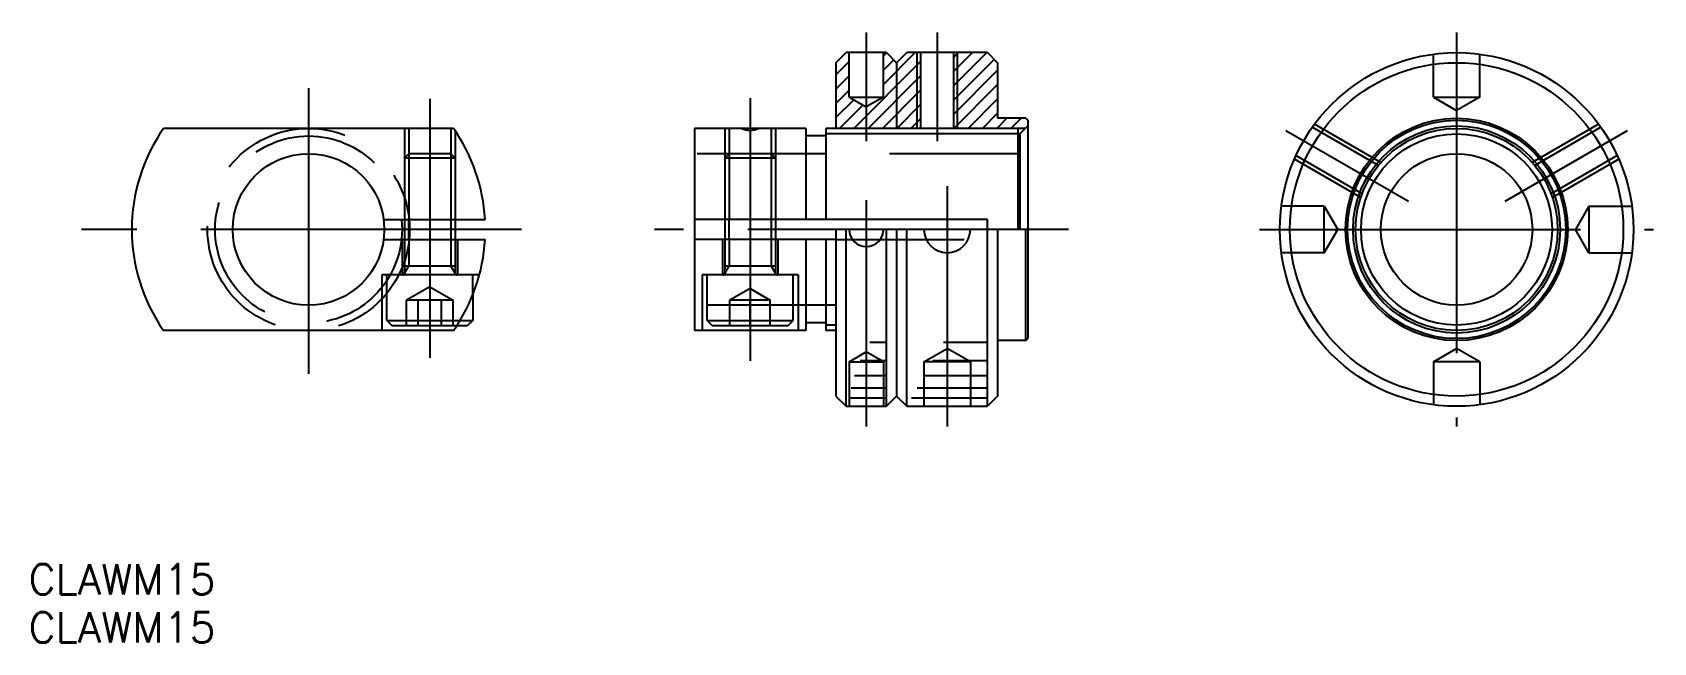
# Model space of a CAD drawing. Extents: x -141 to 20, y -41 to 20.
import ezdxf

# ---------------------------------------------------------------- set-up
doc = ezdxf.new("R2010")
doc.units = 0
doc.linetypes.add('CENTER', pattern=[50.8, 31.75, -6.35, 6.35, -6.35])
doc.linetypes.add('DASHED', pattern=[19.05, 12.7, -6.35])
doc.layers.get('0').update_dxf_attribs({"linetype": 'CONTINUOUS'})
doc.layers.add('CENTER', color=1, linetype='CENTER')
doc.styles.get("Standard").update_dxf_attribs({"font": 'txt.shx', "height": 3, "bigfont": 'bigfont.shx'})

# ---------------------------------------------------------------- blocks, each defined once
blk = doc.blocks.new('*U21')
at = {"color": 7, "linetype": 'CONTINUOUS'}
blk.add_text('CLAWM15', height=3, dxfattribs=at).set_placement((-141.36, -36.12))
blk = doc.blocks.new('*U22')
at = {"color": 7, "linetype": 'CONTINUOUS'}
blk.add_text('CLAWM15', height=3, dxfattribs=at).set_placement((-141.36, -40.89))

msp = doc.modelspace()

# ---------------------------------------------------------------- linework, layer by layer
at = {"color": 7, "linetype": 'CONTINUOUS'}
for p, q in [((-61.43, 16.5), (-60.43, 17.5)), ((-61.43, 16.5), (-61.43, 10)), ((-56.43, 17.5), (-60.43, 17.5)), ((-60.13, 13.1), (-60.13, 17.5)), ((-56.73, 13.1), (-56.73, 17.5)), ((-56.43, 17.5), (-55.43, 16.5)), ((-55.43, 16.5), (-54.43, 17.5)), ((-55.43, 16.5), (-55.43, 10)), ((-46.43, 17.5), (-54.43, 17.5)), ((-53.05, 17.5), (-53.05, 10)), ((-49.8, 17.5), (-49.8, 10)), ((-46.43, 17.5), (-45.43, 16.5)), ((-45.43, 16.5), (-45.43, 11)), ((-60.13, 13.1), (-56.73, 13.1)), ((-60.13, 13.1), (-58.43, 12.12)), ((-56.73, 13.1), (-58.43, 12.12)), ((-99.28, 10), (-128, 10)), ((-75.43, 10), (-75.43, -10)), ((-64.43, 10), (-75.43, 10)), ((-64.43, 10), (-64.43, 1)), ((-62.43, 10), (-62.43, 1)), ((-43.43, 10), (-62.43, 10)), ((-42.63, 11), (-45.43, 11)), ((-43.43, 10), (-43.43, 0)), ((-42.43, 10.25), (-43.22, 9.46)), ((-42.63, 11), (-42.43, 10.8)), ((-42.43, 10.8), (-42.43, -10.8)), ((-62.43, 9.25), (-64.43, 9.25)), ((-43.22, 9.46), (-43.43, 9.46)), ((-43.22, 9.46), (-43.22, 0)), ((-106.2, 1), (-96.17, 1)), ((-104.14, 1), (-104.14, -1)), ((-99.14, 1), (-99.14, -1)), ((-46.43, 1), (-75.43, 1)), ((-72.43, 1), (-72.43, -1)), ((-67.43, 1), (-67.43, -1)), ((-61.43, 0), (-61.43, -16.5)), ((-60.43, -17.5), (-60.43, 0)), ((-56.43, -17.5), (-56.43, 0)), ((-55.43, 0), (-55.43, -16.5)), ((-54.43, -17.5), (-54.43, 0)), ((-46.43, -17.5), (-46.43, 1)), ((-45.43, 0), (-45.43, -16.5)), ((-42.63, -11), (-42.63, 0)), ((-106.2, -1), (-96.17, -1)), ((-61.43, -1), (-75.43, -1)), ((-64.43, -1), (-64.43, -10)), ((-62.43, -1), (-62.43, -10)), ((-65.18, -4.5), (-74.68, -4.5)), ((-74.68, -4.5), (-74.68, -10)), ((-74.18, -9), (-74.18, -4.5)), ((-65.68, -9), (-65.68, -4.5)), ((-65.18, -4.5), (-65.18, -10)), ((-97.39, -6.5), (-97.39, -9)), ((-98.94, -9.5), (-97.89, -9.5)), ((-98.63, -9), (-97.39, -9)), ((-97.39, -9), (-97.89, -9.5)), ((-74.18, -9), (-65.68, -9)), ((-74.18, -9), (-73.68, -9.5)), ((-73.68, -9.5), (-66.18, -9.5)), ((-65.68, -9), (-66.18, -9.5)), ((-62.43, -9.25), (-64.43, -9.25)), ((-99.28, -10), (-128, -10)), ((-64.43, -10), (-75.43, -10)), ((-61.43, -10), (-62.43, -10)), ((-42.63, -11), (-45.43, -11)), ((-42.63, -11), (-42.43, -10.8)), ((-61.43, -16.5), (-60.43, -17.5)), ((-60.43, -17.5), (-56.43, -17.5)), ((-55.43, -16.5), (-56.43, -17.5)), ((-55.43, -16.5), (-54.43, -17.5)), ((-54.43, -17.5), (-46.43, -17.5)), ((-45.43, -16.5), (-46.43, -17.5))]:
    msp.add_line(p, q, dxfattribs=at)
at = {"color": 3, "linetype": 'CONTINUOUS'}
for p, q in [((-61.43, 15.31), (-60.13, 16.61)), ((-59.66, 10), (-53.05, 16.62)), ((-56.73, 14.35), (-53.58, 17.5)), ((-56.73, 17.18), (-56.42, 17.49)), ((-56.73, 15.77), (-55.71, 16.78)), ((-53.43, 17.5), (-53.43, 10)), ((-49.8, 17.03), (-49.33, 17.5)), ((-49.8, 15.62), (-47.92, 17.5)), ((-49.8, 14.2), (-46.51, 17.5)), ((-49.8, 12.79), (-45.76, 16.83)), ((-49.43, 17.5), (-49.43, 10)), ((-61.43, 13.89), (-60.13, 15.19)), ((-58.25, 10), (-53.05, 15.2)), ((-49.8, 11.37), (-45.43, 15.75)), ((-61.43, 12.48), (-60.13, 13.78)), ((-56.83, 10), (-53.05, 13.79)), ((-49.76, 10), (-45.43, 14.34)), ((-48.35, 10), (-45.43, 12.92)), ((-61.43, 11.07), (-59.66, 12.83)), ((-61.08, 10), (-58.76, 12.31)), ((-55.42, 10), (-53.05, 12.37)), ((-46.93, 10), (-45.43, 11.51)), ((-54.01, 10), (-53.05, 10.96)), ((-45.52, 10), (-44.52, 11)), ((-44.11, 10), (-43.11, 11)), ((-42.68, 10), (-43.43, 10)), ((-43.23, 9.46), (-42.43, 10.27)), ((-43.43, 9.46), (-62.43, 9.46)), ((-103.7, -1), (-103.7, 1)), ((-99.57, 1), (-99.57, -1)), ((-71.99, -1), (-71.99, 1)), ((-67.86, 1), (-67.86, -1)), ((-61.43, -9.46), (-62.43, -9.46)), ((-56.43, -11.2), (-58.07, -11.2)), ((-46.43, -11.2), (-50.79, -11.2)), ((-56.43, -13), (-59.04, -13)), ((-46.43, -13), (-51.83, -13)), ((-56.43, -15.7), (-59.92, -15.7)), ((-56.43, -14.5), (-59.61, -14.5)), ((-46.43, -15.7), (-53.39, -15.7)), ((-46.43, -14.5), (-52.69, -14.5)), ((-56.43, -16.7), (-60.15, -16.7)), ((-46.43, -16.7), (-53.96, -16.7))]:
    msp.add_line(p, q, dxfattribs=at)
at = {"color": 3, "linetype": 'DASHED'}
for p, q in [((-2.3, 13.1), (-2.3, 17.35)), ((2.3, 13.1), (2.3, 17.35)), ((-2.3, 13.1), (2.3, 13.1)), ((-2.3, 13.1), (0, 11.77)), ((2.3, 13.1), (0, 11.77)), ((-104.14, 10), (-104.14, 1)), ((-103.7, 10), (-103.7, 1)), ((-99.57, 10), (-99.57, 1)), ((-99.14, 9.8), (-99.14, 1)), ((-72.43, 10), (-72.43, 1)), ((-71.99, 10), (-71.99, 1)), ((-67.86, 10), (-67.86, 1)), ((-67.43, 10), (-67.43, 1)), ((-7.74, 6.34), (-14.28, 10.12)), ((-7.49, 6.63), (-14.06, 10.42)), ((14.06, 10.42), (7.49, 6.63)), ((14.28, 10.12), (7.74, 6.34)), ((-103.7, 7.5), (-104.14, 7.07)), ((-99.14, 7.07), (-104.14, 7.07)), ((-99.57, 7.5), (-103.7, 7.5)), ((-99.14, 7.07), (-99.57, 7.5)), ((-43.43, 7.5), (-75.43, 7.5)), ((-71.99, 7.5), (-72.43, 7.07)), ((-67.43, 7.07), (-72.43, 7.07)), ((-67.43, 7.07), (-67.86, 7.5)), ((-9.49, 3.17), (-16.06, 6.96)), ((-9.36, 3.53), (-15.9, 7.31)), ((15.9, 7.31), (9.36, 3.53)), ((16.06, 6.96), (9.49, 3.17)), ((-13.1, 2.3), (-17.35, 2.3)), ((-13.1, -2.3), (-13.1, 2.3)), ((-13.1, 2.3), (-11.77, 0)), ((13.1, 2.3), (11.77, 0)), ((13.1, 2.3), (17.35, 2.3)), ((13.1, 2.3), (13.1, -2.3)), ((-13.1, -2.3), (-11.77, 0)), ((-104.39, -1), (-104.39, -4.5)), ((-104.14, -1), (-104.14, -4.3)), ((-103.7, -1), (-103.7, -3.6)), ((-99.57, -1), (-99.57, -3.6)), ((-99.14, -1), (-99.14, -4.3)), ((-98.89, -1), (-98.89, -4.5)), ((-72.68, -1), (-72.68, -4.5)), ((-72.43, -1), (-72.43, -4.3)), ((-71.99, -1), (-71.99, -3.6)), ((-67.86, -1), (-67.86, -3.6)), ((-67.43, -1), (-67.43, -4.3)), ((-67.18, -1), (-67.18, -4.5)), ((-61.43, -1), (-46.43, -1)), ((13.1, -2.3), (11.77, 0)), ((-13.1, -2.3), (-17.35, -2.3)), ((13.1, -2.3), (17.35, -2.3)), ((-106.39, -4.5), (-106.39, -10)), ((-96.73, -4.5), (-106.39, -4.5)), ((-105.89, -9), (-105.89, -4.5)), ((-97.89, -4.5), (-105.39, -4.5)), ((-104.16, -4.4), (-103.7, -3.6)), ((-104.14, -3.6), (-99.14, -3.6)), ((-99.11, -4.4), (-99.57, -3.6)), ((-97.39, -6.5), (-97.39, -4.5)), ((-72.45, -4.4), (-71.99, -3.6)), ((-72.43, -3.6), (-67.43, -3.6)), ((-67.4, -4.4), (-67.86, -3.6)), ((-101.64, -5.67), (-103.95, -7)), ((-101.64, -5.67), (-99.33, -7)), ((-69.93, -5.85), (-71.93, -7)), ((-69.93, -5.85), (-67.93, -7)), ((-99.33, -7), (-103.95, -7)), ((-103.95, -9.5), (-103.95, -7)), ((-102.79, -9.5), (-102.79, -7)), ((-100.48, -9.5), (-100.48, -7)), ((-99.33, -9.5), (-99.33, -7)), ((-61.43, -7.5), (-75.43, -7.5)), ((-67.93, -7), (-71.93, -7)), ((-71.93, -9.5), (-71.93, -7)), ((-69.93, -9.5), (-69.93, -7)), ((-67.93, -9.5), (-67.93, -7)), ((-105.89, -9), (-98.63, -9)), ((-105.89, -9), (-105.39, -9.5)), ((-105.39, -9.5), (-98.94, -9.5)), ((-60.13, -13.1), (-58.43, -12.12)), ((-56.73, -13.1), (-58.43, -12.12)), ((-52.73, -13.1), (-50.43, -11.77)), ((-48.13, -13.1), (-50.43, -11.77)), ((-2.3, -13.1), (0, -11.77)), ((2.3, -13.1), (0, -11.77)), ((-60.13, -13.1), (-56.73, -13.1)), ((-60.13, -13.1), (-60.13, -17.5)), ((-56.73, -13.1), (-56.73, -17.5)), ((-52.73, -13.1), (-52.73, -17.5)), ((-48.13, -13.1), (-52.73, -13.1)), ((-48.13, -13.1), (-48.13, -17.5)), ((-2.3, -13.1), (-2.3, -17.35)), ((2.3, -13.1), (-2.3, -13.1)), ((2.3, -13.1), (2.3, -17.35))]:
    msp.add_line(p, q, dxfattribs=at)
at = {"color": 7, "linetype": 'CONTINUOUS'}
for centre, radius in [((0, 0), 17.5), ((0, 0), 16.5), ((0, 0), 11), ((0, 0), 10.8), ((0, 0), 10.25), ((0, 0), 9.46), ((-113.64, 0), 7.5), ((0, 0), 7.5)]:
    msp.add_circle(centre, radius, dxfattribs=at)
at = {"color": 3, "linetype": 'DASHED'}
for radius in [10, 9.25]:
    msp.add_circle((-113.64, 0), radius, dxfattribs=at)
at = {"color": 3, "linetype": 'CONTINUOUS'}
msp.add_circle((0, 0), 10, dxfattribs=at)
at = {"color": 7, "linetype": 'CONTINUOUS'}
for centre, radius, start, end in [((-113.64, 0), 17.5, 145.1501, 214.8499), ((-113.64, 0), 17.5, 3.2758, 34.8499), ((-69.93, 11.57), 1.77, 242.3439, 297.6561), ((-58.43, 0), 1.7, 180, 0), ((-50.43, 0), 2.3, 180, 0), ((-113.64, 0), 17.5, 325.1501, 356.7242)]:
    msp.add_arc(centre, radius, start, end, dxfattribs=at)
at = {"color": 3, "linetype": 'DASHED'}
for centre, start, end in [((-104.34, -4.3), 270, 0), ((-98.94, -4.3), 180, 270), ((-72.63, -4.3), 270, 0), ((-67.23, -4.3), 180, 270)]:
    msp.add_arc(centre, 0.2, start, end, dxfattribs=at)
at = {"layer": 'CENTER', "color": 1, "linetype": 'CENTER'}
for p, q in [((-58.43, 19.5), (-58.43, 8.74)), ((-51.43, 19.5), (-51.43, 8.74)), ((0, 19.5), (0, -19.5)), ((-113.64, 13.99), (-113.64, -14.3)), ((-101.64, 12.92), (-101.64, -12.72)), ((-69.93, 13), (-69.93, -13)), ((-4.76, 2.75), (-16.89, 9.75)), ((16.89, 9.75), (4.76, 2.75)), ((-50.43, 4.3), (-50.43, -19.5)), ((-58.43, 2.91), (-58.43, -19.5)), ((-92.55, 0), (-136.11, 0)), ((-38.41, 0), (-79.39, 0)), ((-19.5, 0), (19.5, 0))]:
    msp.add_line(p, q, dxfattribs=at)

# ---------------------------------------------------------------- block references
at = {"color": 7, "linetype": 'CONTINUOUS'}
for name in ['*U21', '*U22']:
    msp.add_blockref(name, (0, 0), dxfattribs=at)

doc.saveas('drawing.dxf')
